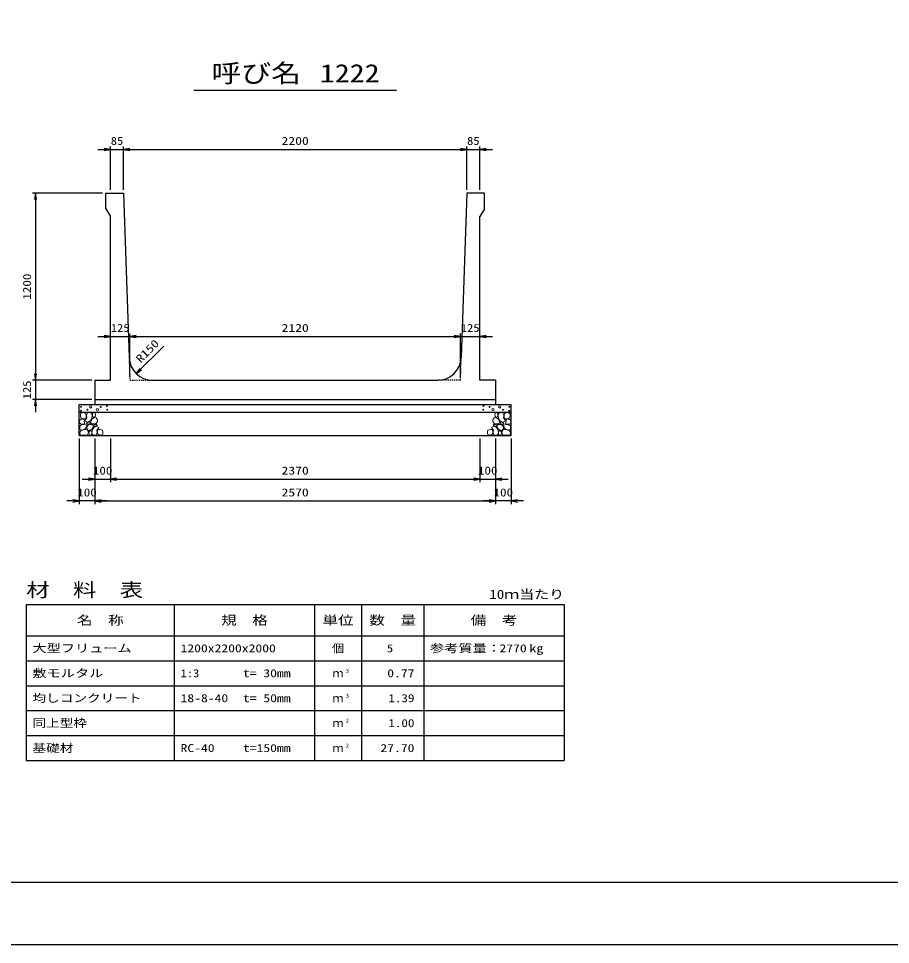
# Model space of a CAD drawing. Units: millimetres at full size. Extents: x 0 to 16820, y 0 to 11880.
# Drawn here: x 5636 to 11228, y 0 to 5940 of the extents above; entities that cross this region are included whole.
import ezdxf
from ezdxf.enums import TextEntityAlignment as Align

# ---------------------------------------------------------------- set-up
doc = ezdxf.new("R2010")
doc.units = ezdxf.units.MM
doc.linetypes.add('DASHED_SPACED', pattern=[12, 6, -6])
for name, color, linetype, lineweight in [('0_2', 7, 'Continuous', 25), ('D-DCR-HCHn', 4, 'Continuous', 9), ('D-MTR-FRAM', 7, 'Continuous', 25), ('D-MTR-LINE', 7, 'Continuous', 25), ('D-STR-DIM', 7, 'Continuous', 25), ('D-STR-STRn', 1, 'Continuous', 25), ('D-TTL', 2, 'Continuous', 25), ('D-TTL-TXT', 7, 'Continuous', 25)]:
    doc.layers.add(name, color=color, linetype=linetype, lineweight=lineweight)
doc.layers.add('D-MTR', color=7, linetype='Continuous')
doc.layers.add('D-MTR-TXT', color=7, linetype='Continuous')
doc.styles.add('ＭＳ ゴシック', font='')
doc.styles.get('ＭＳ ゴシック').set_extended_font_data('MS Gothic')

# ---------------------------------------------------------------- blocks, each defined once
blk = doc.blocks.new('open_arrow')
at = {"color": 0, "linetype": 'Continuous', "lineweight": -2}
blk.add_lwpolyline([(7.5, 1.25), (0, 0), (7.5, -1.25)], dxfattribs=at)

msp = doc.modelspace()

# ---------------------------------------------------------------- linework, layer by layer
at = {"layer": '0_2'}
for p, q in [((6125, 3245), (6125, 2965)), ((6225, 3245), (6225, 2965)), ((6225, 3245), (6225, 2965)), ((8595, 3245), (8595, 2965)), ((6045, 2985), (6305, 2985)), ((6225, 2985), (8595, 2985))]:
    msp.add_line(p, q, dxfattribs=at)
at = {"layer": 'D-DCR-HCHn'}
for points in [[(6063.399, 3408.696), (6047.796, 3412.163), (6033.928, 3405.228), (6032.194, 3389.626), (6035.661, 3377.491), (6052.997, 3372.29), (6065.132, 3372.29), (6070.333, 3380.958), (6070.333, 3400.028)], [(6077.267, 3410.429), (6072.067, 3394.827), (6073.8, 3377.491), (6061.665, 3358.421), (6077.267, 3349.753), (6094.603, 3358.421), (6105.005, 3372.29), (6108.472, 3394.827), (6105.005, 3406.962), (6094.603, 3412.163)], [(6110.206, 3406.962), (6110.206, 3386.159), (6118.874, 3380.958), (6127.542, 3386.159), (6129.275, 3398.294), (6127.542, 3408.696), (6115.407, 3412.163)], [(8709.794, 3406.962), (8709.794, 3386.159), (8701.126, 3380.958), (8692.458, 3386.159), (8690.725, 3398.294), (8692.458, 3408.696), (8704.593, 3412.163)], [(8742.733, 3410.429), (8747.933, 3394.827), (8746.2, 3377.491), (8758.335, 3358.421), (8742.733, 3349.753), (8725.397, 3358.421), (8714.995, 3372.29), (8711.528, 3394.827), (8714.995, 3406.962), (8725.397, 3412.163)], [(8756.601, 3408.696), (8772.204, 3412.163), (8786.072, 3405.228), (8787.806, 3389.626), (8784.339, 3377.491), (8767.003, 3372.29), (8754.868, 3372.29), (8749.667, 3380.958), (8749.667, 3400.028)], [(6030.46, 3365.356), (6025.26, 3349.753), (6032.194, 3339.352), (6049.53, 3337.618), (6061.366, 3342.699), (6056.464, 3354.954), (6059.932, 3361.889), (6052.997, 3368.823), (6042.596, 3372.29)], [(6063.366, 3307.757), (6076.208, 3327.019), (6074.603, 3331.834), (6056.946, 3336.65), (6040.894, 3335.045), (6029.658, 3325.414), (6028.052, 3314.177), (6029.658, 3302.941), (6042.499, 3299.731)], [(6080.735, 3349.753), (6072.067, 3342.819), (6075.534, 3337.618), (6087.669, 3337.618), (6092.87, 3339.352), (6096.337, 3346.286), (6091.136, 3351.487)], [(6108.311, 3307.757), (6116.337, 3327.019), (6109.916, 3335.045), (6090.654, 3335.045), (6082.628, 3331.834), (6074.603, 3320.598), (6074.603, 3310.967), (6082.628, 3298.125), (6092.259, 3296.52)], [(6106.739, 3368.823), (6098.071, 3348.02), (6105.005, 3339.352), (6125.808, 3339.352), (6134.476, 3342.819), (6143.144, 3354.954), (6143.144, 3365.356), (6134.476, 3379.224), (6124.074, 3380.958)], [(6132.389, 3325.414), (6140.415, 3331.834), (6137.204, 3336.65), (6125.968, 3336.65), (6121.153, 3335.045), (6117.942, 3328.624), (6122.758, 3323.808)], [(8713.261, 3368.823), (8721.929, 3348.02), (8714.995, 3339.352), (8694.192, 3339.352), (8685.524, 3342.819), (8676.856, 3354.954), (8676.856, 3365.356), (8685.524, 3379.224), (8695.926, 3380.958)], [(8687.611, 3325.414), (8679.585, 3331.834), (8682.796, 3336.65), (8694.032, 3336.65), (8698.847, 3335.045), (8702.058, 3328.624), (8697.242, 3323.808)], [(8711.689, 3307.757), (8703.663, 3327.019), (8710.084, 3335.045), (8729.346, 3335.045), (8737.372, 3331.834), (8745.397, 3320.598), (8745.397, 3310.967), (8737.372, 3298.125), (8727.741, 3296.52)], [(8739.265, 3349.753), (8747.933, 3342.819), (8744.466, 3337.618), (8732.331, 3337.618), (8727.13, 3339.352), (8723.663, 3346.286), (8728.864, 3351.487)], [(8756.634, 3307.757), (8743.792, 3327.019), (8745.397, 3331.834), (8763.054, 3336.65), (8779.106, 3335.045), (8790.342, 3325.414), (8791.948, 3314.177), (8790.342, 3302.941), (8777.501, 3299.731)], [(8789.54, 3365.356), (8794.74, 3349.753), (8787.806, 3339.352), (8770.47, 3337.618), (8758.634, 3342.699), (8763.536, 3354.954), (8760.068, 3361.889), (8767.003, 3368.823), (8777.404, 3372.29)], [(6069.787, 3267.627), (6081.023, 3272.443), (6084.234, 3288.494), (6077.813, 3299.731), (6066.577, 3302.941), (6052.13, 3301.336), (6036.078, 3294.915), (6028.052, 3285.284), (6028.052, 3274.048), (6032.868, 3267.627), (6052.13, 3269.232)], [(6105.101, 3272.443), (6105.101, 3291.705), (6097.075, 3296.52), (6089.049, 3291.705), (6087.444, 3280.469), (6089.049, 3270.837), (6100.285, 3267.627)], [(6135.599, 3269.232), (6140.415, 3283.679), (6138.81, 3299.731), (6150.046, 3317.388), (6135.599, 3325.414), (6119.548, 3317.388), (6109.916, 3304.546), (6106.706, 3283.679), (6109.916, 3272.443), (6119.548, 3267.627)], [(6148.441, 3270.837), (6162.887, 3267.627), (6175.729, 3274.048), (6177.334, 3288.494), (6174.124, 3299.731), (6158.072, 3304.546), (6146.836, 3304.546), (6142.02, 3296.52), (6142.02, 3278.863)], [(8671.559, 3270.837), (8657.113, 3267.627), (8644.271, 3274.048), (8642.666, 3288.494), (8645.876, 3299.731), (8661.928, 3304.546), (8673.164, 3304.546), (8677.98, 3296.52), (8677.98, 3278.863)], [(8684.401, 3269.232), (8679.585, 3283.679), (8681.19, 3299.731), (8669.954, 3317.388), (8684.401, 3325.414), (8700.452, 3317.388), (8710.084, 3304.546), (8713.294, 3283.679), (8710.084, 3272.443), (8700.452, 3267.627)], [(8714.899, 3272.443), (8714.899, 3291.705), (8722.925, 3296.52), (8730.951, 3291.705), (8732.556, 3280.469), (8730.951, 3270.837), (8719.715, 3267.627)], [(8750.213, 3267.627), (8738.977, 3272.443), (8735.766, 3288.494), (8742.187, 3299.731), (8753.423, 3302.941), (8767.87, 3301.336), (8783.922, 3294.915), (8791.948, 3285.284), (8791.948, 3274.048), (8787.132, 3267.627), (8767.87, 3269.232)]]:
    msp.add_lwpolyline(points, close=True, dxfattribs=at)
for centre, radius in [((6035.727, 3448.955), 3), ((6098.336, 3448.955), 7.5), ((6162.708, 3448.164), 3), ((6203.131, 3455.006), 3), ((8616.869, 3455.006), 3), ((8657.292, 3448.164), 3), ((8721.664, 3448.955), 7.5), ((8784.273, 3448.955), 3), ((6036.869, 3423.91), 3), ((6077.292, 3430.752), 3), ((6141.664, 3429.961), 7.5), ((6204.273, 3429.961), 3), ((8615.727, 3429.961), 3), ((8678.336, 3429.961), 7.5), ((8742.708, 3430.752), 3), ((8783.131, 3423.91), 3)]:
    msp.add_circle(centre, radius, dxfattribs=at)
at = {"layer": 'D-MTR-FRAM'}
for p, q in [((5685, 2180), (9135, 2180)), ((5685, 2180), (5685, 1180)), ((9135, 2180), (9135, 1180)), ((5685, 1180), (9135, 1180))]:
    msp.add_line(p, q, dxfattribs=at)
at = {"layer": 'D-MTR-LINE'}
for p, q in [((6635, 2180), (6635, 1180)), ((7535, 2180), (7535, 1180)), ((7835, 2180), (7835, 1180)), ((8235, 2180), (8235, 1180)), ((5685, 1980), (9135, 1980)), ((5685, 1820), (9135, 1820)), ((5685, 1660), (9135, 1660)), ((5685, 1500), (9135, 1500)), ((5685, 1340), (9135, 1340))]:
    msp.add_line(p, q, dxfattribs=at)
at = {"layer": 'D-STR-DIM'}
for p, q in [((6225, 4840), (6225, 5120)), ((6310, 4840), (6310, 5120)), ((6310, 4840), (6310, 5120)), ((8510, 4840), (8510, 5120)), ((8510, 4840), (8510, 5120)), ((8595, 4840), (8595, 5120)), ((6145, 5100), (6390, 5100)), ((6310, 5100), (8510, 5100)), ((8430, 5100), (8675, 5100)), ((6175, 4820), (5725, 4820)), ((5745, 4820), (5745, 3620)), ((6145, 3900), (6430, 3900)), ((6350, 3640), (6350, 3920)), ((6350, 3640), (6350, 3920)), ((6350, 3900), (8470, 3900)), ((8390, 3900), (8675, 3900)), ((8470, 3640), (8470, 3920)), ((8470, 3640), (8470, 3920)), ((6390.799, 3662.182), (6567.576, 3838.958)), ((5745, 3700), (5745, 3415)), ((6105, 3620), (5725, 3620)), ((6105, 3620), (5725, 3620)), ((6105, 3495), (5725, 3495)), ((6025, 3245), (6025, 2825)), ((6125, 3245), (6125, 2825)), ((6125, 3245), (6125, 2825)), ((8595, 3245), (8595, 2965)), ((8695, 3245), (8695, 2825)), ((8695, 3245), (8695, 2825)), ((8695, 3245), (8695, 2965)), ((8795, 3245), (8795, 2825)), ((8515, 2985), (8775, 2985)), ((6205, 2845), (5945, 2845)), ((6125, 2845), (8695, 2845)), ((8875, 2845), (8615, 2845))]:
    msp.add_line(p, q, dxfattribs=at)
at = {"layer": 'D-STR-STRn'}
for p, q in [((6195, 4820), (6310, 4820)), ((6195, 4720), (6195, 4820)), ((6310, 4820), (6345.167, 3765.003)), ((8510, 4820), (8474.833, 3765.003)), ((8625, 4820), (8510, 4820)), ((8625, 4720), (8625, 4820)), ((6195, 4720), (6225, 4670)), ((8625, 4720), (8595, 4670)), ((6225, 3620), (6225, 4670)), ((8595, 3620), (8595, 4670)), ((6125, 3620), (6125, 3495)), ((6125, 3620), (6225, 3620)), ((6495.083, 3620), (8324.917, 3620)), ((8695, 3620), (8595, 3620)), ((8695, 3620), (8695, 3495)), ((6025, 3265), (6025, 3465)), ((6025, 3465), (8795, 3465)), ((6125, 3495), (8695, 3495)), ((6125, 3495), (6125, 3465)), ((8695, 3495), (8695, 3465)), ((8795, 3265), (8795, 3465)), ((6025, 3415), (8795, 3415)), ((6025, 3265), (8795, 3265))]:
    msp.add_line(p, q, dxfattribs=at)
at = {"layer": 'D-STR-STRn', "color": 2, "linetype": 'DASHED_SPACED'}
for p, q in [((6345.167, 3765.003), (6350, 3620)), ((8470, 3620), (8474.833, 3765.003)), ((6350, 3620), (6495.083, 3620)), ((8470, 3620), (8324.917, 3620))]:
    msp.add_line(p, q, dxfattribs=at)
at = {"layer": 'D-STR-STRn'}
for centre, start, end in [((6495.083, 3770), 181.90915, 270), ((8324.917, 3770), 270, 358.09085)]:
    msp.add_arc(centre, 150, start, end, dxfattribs=at)
at = {"layer": 'D-TTL'}
for points in [[(0, 0), (16820, 0), (16820, 11880), (0, 11880)], [(400, 400), (16420, 400), (16420, 11480), (400, 11480)]]:
    msp.add_lwpolyline(points, close=True, dxfattribs=at)
at = {"layer": 'D-TTL-TXT'}
msp.add_line((6760, 5480), (8060, 5480), dxfattribs=at)

# ---------------------------------------------------------------- block references
at = {"layer": '0_2', "xscale": 5.33, "yscale": 5.33, "rotation": 180}
for p in [(6125, 2985), (8595, 2985)]:
    msp.add_blockref('open_arrow', p, dxfattribs=at)
at = {"layer": '0_2', "xscale": 5.33, "yscale": 5.33}
msp.add_blockref('open_arrow', (6225, 2985), dxfattribs=at)
msp.add_blockref('open_arrow', (6225, 2985), dxfattribs=at)
at = {"layer": 'D-STR-DIM', "xscale": 5.33, "yscale": 5.33}
for p, rotation in [((6225, 5100), 180), ((8510, 5100), 180), ((8510, 5100), 180), ((5745, 4820), 270), ((6225, 3900), 180), ((8470, 3900), 180), ((8470, 3900), 180), ((6390.799, 3662.182), 45), ((5745, 3620), 90), ((5745, 3620), 90), ((5745, 3495), 270), ((8595, 2985), 180), ((6025, 2845), 180), ((8695, 2845), 180), ((8695, 2845), 180)]:
    msp.add_blockref('open_arrow', p, dxfattribs=dict(at, rotation=rotation))
for p in [(6310, 5100), (6310, 5100), (8595, 5100), (6350, 3900), (6350, 3900), (8595, 3900), (8695, 2985), (6125, 2845), (6125, 2845), (8795, 2845)]:
    msp.add_blockref('open_arrow', p, dxfattribs=at)

# ---------------------------------------------------------------- texts
at = {"layer": '0_2', "style": 'ＭＳ ゴシック'}
for s, width, p in [('100', 1.2, (6175, 3040)), ('2370', 1.25, (7410, 3040))]:
    msp.add_text(s, height=51.32, dxfattribs=dict(at, width=width)).set_placement(p, align=Align.MIDDLE_CENTER)
at = {"layer": 'D-MTR', "style": 'ＭＳ ゴシック', "width": 1.25}
msp.add_text('材\u3000料\u3000表', height=87.98, dxfattribs=at).set_placement((5685, 2204), align=Align.BOTTOM_LEFT)
at = {"layer": 'D-MTR', "style": 'ＭＳ ゴシック', "width": 1.2}
msp.add_text('10ｍ当たり', height=58.65, dxfattribs=at).set_placement((9135, 2199.333), align=Align.BOTTOM_RIGHT)
at = {"layer": 'D-MTR-TXT', "style": 'ＭＳ ゴシック'}
for s, height, width, p in [('名\u3000称', 58.65, 1.25, (6160, 2080)), ('規\u3000格', 58.65, 1.25, (7085, 2080)), ('単位', 58.65, 1.25, (7685, 2080)), ('数\u3000量', 58.65, 1.25, (8035, 2080)), ('備\u3000考', 58.65, 1.25, (8685, 2080)), ('個', 51.32, 1.1, (7685, 1900))]:
    msp.add_text(s, height=height, dxfattribs=dict(at, width=width)).set_placement(p, align=Align.MIDDLE_CENTER)
for s, width, p in [('大型フリューム', 1.3, (5725, 1900)), ('1200x2200x2000', 1.25, (6675, 1900)), ('参考質量：    kg', 1.3, (8275, 1900)), ('敷モルタル', 1.3, (5725, 1740)), ('1:3', 1.15, (6675, 1740)), ('t= 30mm', 1.25, (7075, 1740)), ('均しコンクリート', 1.25, (5725, 1580)), ('18-8-40', 1.25, (6675, 1580)), ('t= 50mm', 1.25, (7075, 1580)), ('同上型枠', 1.25, (5725, 1420)), ('基礎材', 1.25, (5725, 1260)), ('RC-40', 1.25, (6675, 1260)), ('t=150mm', 1.25, (7075, 1260))]:
    msp.add_text(s, height=51.32, dxfattribs=dict(at, width=width)).set_placement(p, align=Align.MIDDLE_LEFT)
for s, width, p in [('5', 1.15, (8038.553, 1900)), ('2770', 1.25, (8895, 1900)), ('0.77', 1.25, (8175, 1740)), ('1.39', 1.2, (8175, 1580)), ('1.00', 1.2, (8175, 1420)), ('27.70', 1.25, (8175, 1260))]:
    msp.add_text(s, height=51.32, dxfattribs=dict(at, width=width)).set_placement(p, align=Align.MIDDLE_RIGHT)
for p in [(7685, 1740), (7685, 1580), (7685, 1420), (7685, 1260)]:
    msp.add_text('ｍ', height=51.32, dxfattribs=at).set_placement(p, align=Align.MIDDLE_CENTER)
at = {"layer": 'D-MTR-TXT', "style": 'ＭＳ ゴシック', "width": 1.15}
for s, p in [('3', (7735, 1735.333)), ('3', (7735, 1575.333)), ('2', (7735, 1415.333)), ('2', (7735, 1255.333))]:
    msp.add_text(s, height=25.66, dxfattribs=at).set_placement(p, align=Align.BOTTOM_LEFT)
at = {"layer": 'D-STR-DIM', "style": 'ＭＳ ゴシック'}
for s, width, p in [('85', 1.15, (6267.5, 5155)), ('2200', 1.25, (7410, 5155)), ('85', 1.15, (8552.5, 5155)), ('125', 1.15, (6287.5, 3955)), ('2120', 1.25, (7410, 3955)), ('125', 1.15, (8532.5, 3955)), ('100', 1.2, (8645, 3040)), ('100', 1.2, (6075, 2900)), ('2570', 1.25, (7410, 2900)), ('100', 1.2, (8745, 2900))]:
    msp.add_text(s, height=51.32, dxfattribs=dict(at, width=width)).set_placement(p, align=Align.MIDDLE_CENTER)
for s, width, p in [('1200', 1.2, (5690, 4220)), ('125', 1.15, (5690, 3557.5))]:
    msp.add_text(s, height=51.32, rotation=90, dxfattribs=dict(at, width=width)).set_placement(p, align=Align.MIDDLE_CENTER)
at = {"layer": 'D-STR-DIM', "style": 'ＭＳ ゴシック', "width": 1.25}
msp.add_text('R150', height=51.32, rotation=45, dxfattribs=at).set_placement((6429.739, 3716.207), align=Align.BOTTOM_LEFT)
at = {"layer": 'D-TTL-TXT', "style": 'ＭＳ ゴシック', "width": 1.2}
for s, p in [('呼び名', (7160, 5495)), ('1222', (7760, 5495))]:
    msp.add_text(s, height=117.3, dxfattribs=at).set_placement(p, align=Align.BOTTOM_CENTER)

doc.saveas('drawing.dxf')
